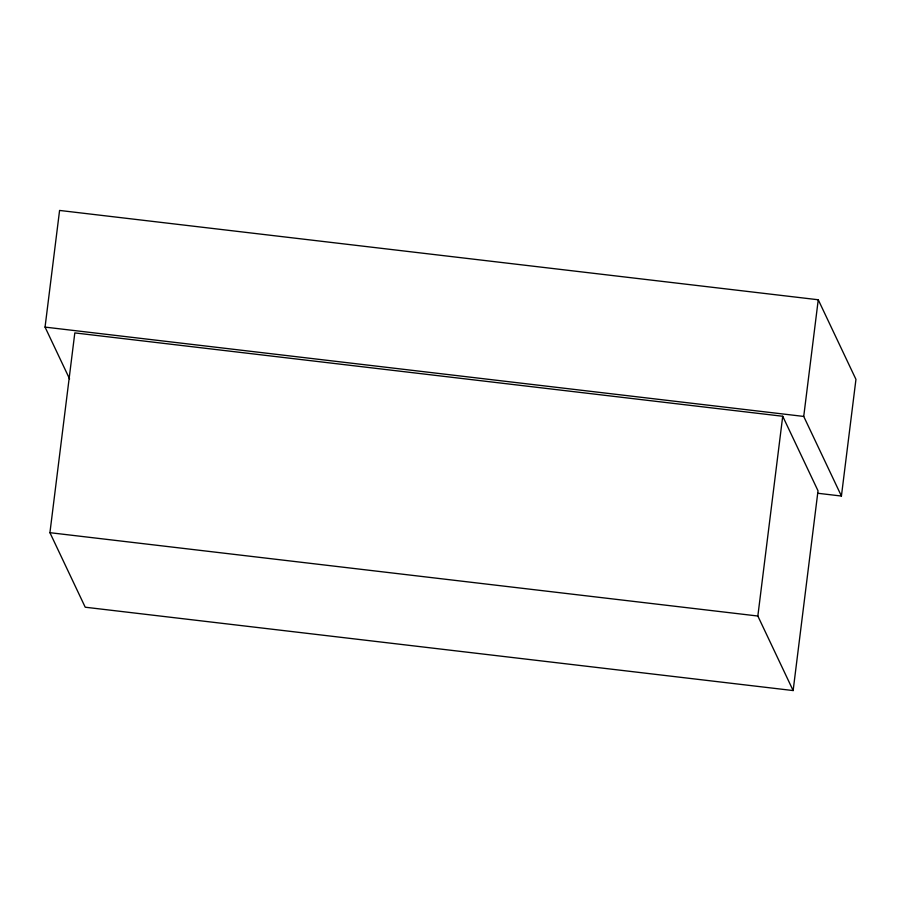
<?xml version="1.0" encoding="UTF-8"?>
<svg xmlns="http://www.w3.org/2000/svg" width="901" height="901" viewBox="0 0 901 901"><rect width="100%" height="100%" fill="white"/><g stroke="black" fill="none" stroke-linecap="round" stroke-linejoin="round"><path stroke-width="1.35" d="M69.58 378.916L45.05 327.108L59.579 210.44L818.254 299.763L855.95 379.377L841.421 496.046L817.669 493.252M49.927 532.682L74.817 332.908L782.721 416.262L818.018 490.797L793.139 690.56L85.223 607.218L49.927 532.682L757.842 616.025L793.139 690.56M757.842 616.025L782.721 416.262M841.421 496.046L803.726 416.431L818.254 299.763M45.05 327.108L803.726 416.431"/></g></svg>
